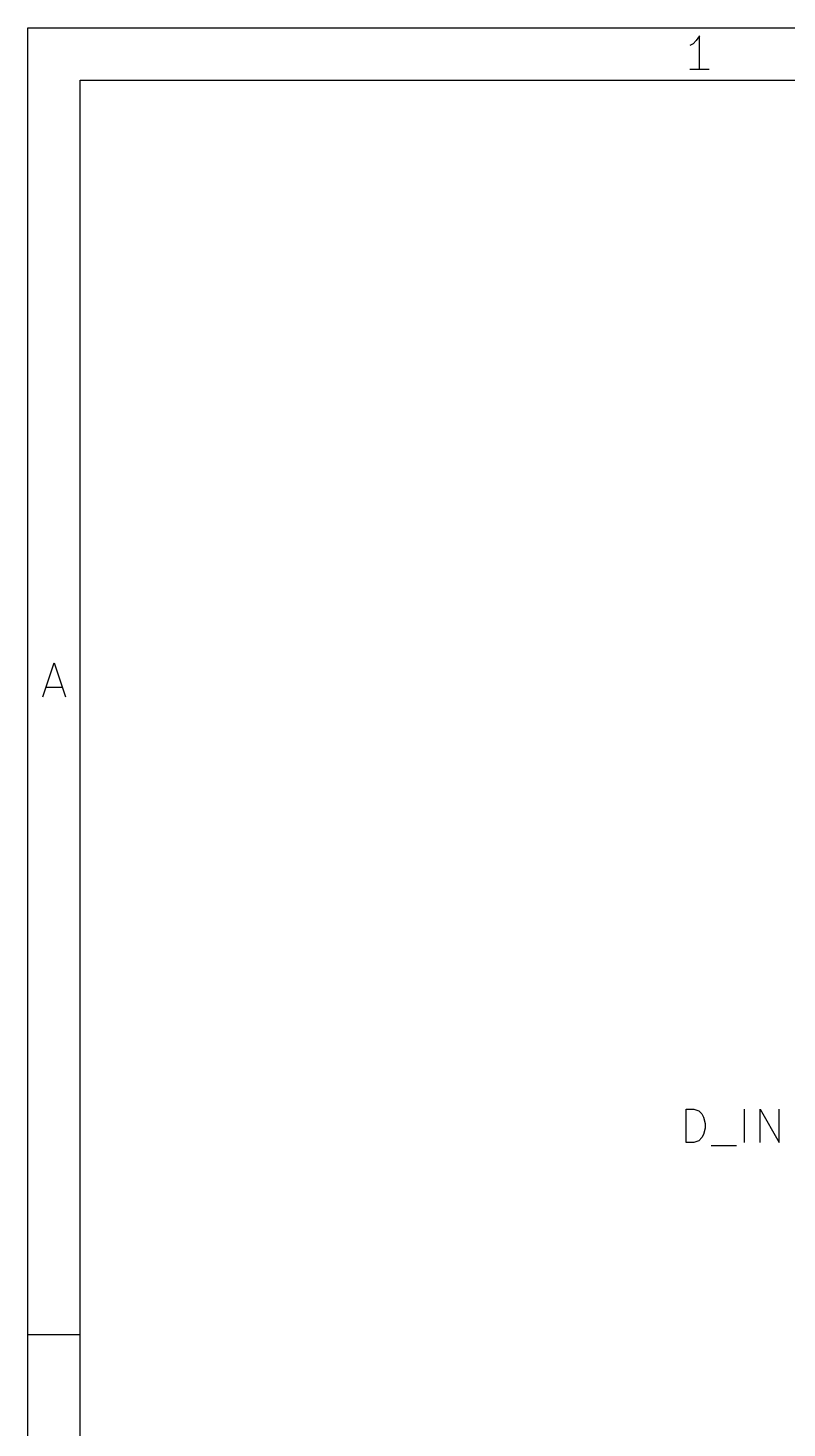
# Model space of a CAD drawing. Extents: x 0.4 to 11.3, y -7.9 to -0.4.
# Drawn here: x 0.394 to 1.538, y -2.503 to -0.394 of the extents above; entities that cross this region are included whole.
import ezdxf

# ---------------------------------------------------------------- set-up
doc = ezdxf.new("R2010")
doc.units = 0
doc.header["$MEASUREMENT"] = 0
doc.layers.add('BROWN2', color=54, linetype='CONTINUOUS')
doc.layers.add('RED2', color=1, linetype='CONTINUOUS')

msp = doc.modelspace()

# ---------------------------------------------------------------- linework, layer by layer
at = {"layer": 'BROWN2', "linetype": 'CONTINUOUS'}
for p, q in [((1.386, -2.0728), (1.386, -2.0228)), ((1.386, -2.0228), (1.3979, -2.0228)), ((1.3979, -2.0228), (1.4051, -2.0252)), ((1.4741, -2.0728), (1.4741, -2.0228)), ((1.4979, -2.0728), (1.4979, -2.0228)), ((1.4979, -2.0228), (1.5265, -2.0728)), ((1.5265, -2.0728), (1.5265, -2.0228)), ((1.4051, -2.0252), (1.4098, -2.0299)), ((1.4098, -2.0299), (1.4122, -2.0347)), ((1.4122, -2.0347), (1.4146, -2.0442)), ((1.4146, -2.0442), (1.4146, -2.0514)), ((1.4098, -2.0657), (1.4051, -2.0704)), ((1.4122, -2.0609), (1.4098, -2.0657)), ((1.4146, -2.0514), (1.4122, -2.0609)), ((1.3979, -2.0728), (1.386, -2.0728)), ((1.4051, -2.0704), (1.3979, -2.0728)), ((1.4241, -2.0776), (1.4622, -2.0776))]:
    msp.add_line(p, q, dxfattribs=at)
at = {"layer": 'RED2', "linetype": 'CONTINUOUS'}
for p, q in [((0.3937, -0.3937), (11.2993, -0.3937)), ((0.3937, -7.8743), (0.3937, -0.3937)), ((1.3965, -0.4174), (1.3916, -0.4199)), ((1.4013, -0.4126), (1.3965, -0.4174)), ((1.4062, -0.4053), (1.4013, -0.4126)), ((1.4062, -0.4564), (1.4062, -0.4053)), ((1.4208, -0.4564), (1.3916, -0.4564)), ((0.4724, -0.4724), (11.2206, -0.4724)), ((0.4724, -7.7956), (0.4724, -0.4724)), ((0.416, -1.4013), (0.4331, -1.3501)), ((0.4331, -1.3501), (0.4501, -1.4013)), ((0.4209, -1.3867), (0.4453, -1.3867)), ((0.3937, -2.3622), (0.4724, -2.3622))]:
    msp.add_line(p, q, dxfattribs=at)

doc.saveas('drawing.dxf')
